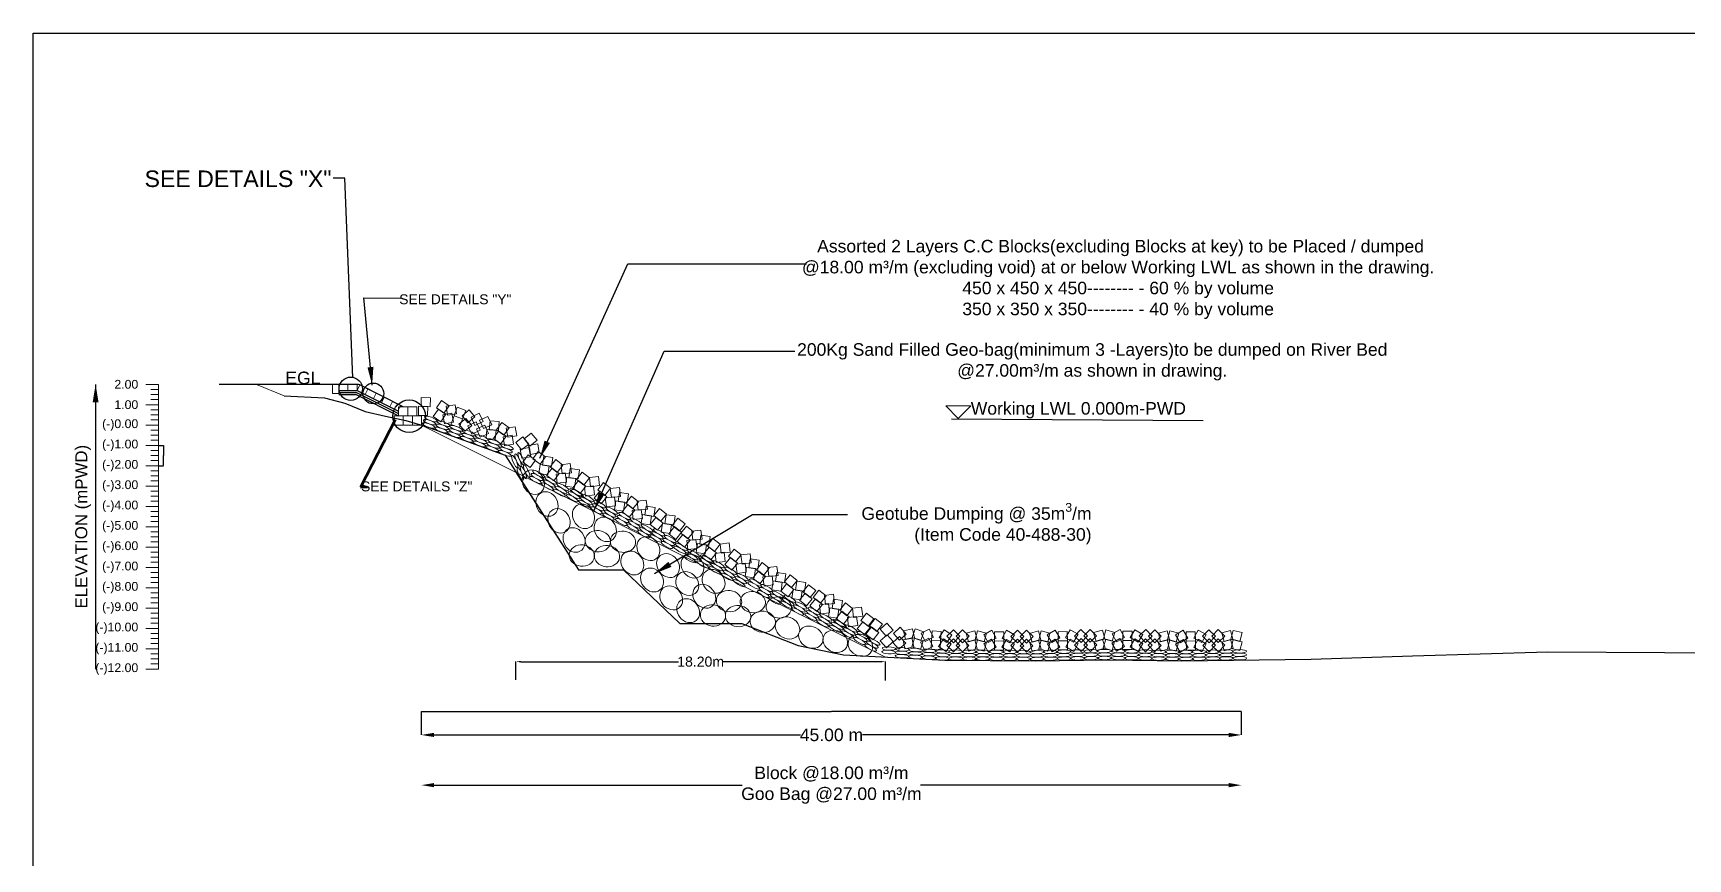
# Model space of a CAD drawing. Header units: inches. Extents: x 89000 to 337533, y -10828 to 0.
# Drawn here: x 193465 to 200061, y -5324 to -2035 of the extents above; entities that cross this region are included whole.
import ezdxf

# ---------------------------------------------------------------- set-up
doc = ezdxf.new("R2010")
doc.units = ezdxf.units.IN
doc.header["$LTSCALE"] = 7
doc.header["$MEASUREMENT"] = 0
for name, color, linetype, lineweight in [('Cross Section Labels', 7, 'Continuous', 9), ('Existing_Bed_Level for Xsection', 7, 'Continuous', 25), ('Long Section Labels', 7, 'Continuous', 9)]:
    doc.layers.add(name, color=color, linetype=linetype, lineweight=lineweight)
doc.styles.get("Standard").update_dxf_attribs({"font": 'arial.ttf'})
doc.dimstyles.new('Appron Lebeling Style', dxfattribs={"dimtxt": 50, "dimasz": 50, "dimexe": 0.18, "dimexo": 0.0625, "dimgap": 0.09, "dimtad": 0, "dimtih": 1, "dimtoh": 1, "dimdec": 4, "dimzin": 0, "dimdsep": 46, "dimtxsty": 'Standard', "dimcen": 0.09, "dimse1": 1, "dimse2": 1, "dimadec": 0, "dimazin": 0, "dimtfac": 1, "dimtdec": 4, "dimtofl": 0, "dimtmove": 0, "dimatfit": 3, "dimfxl": 1, "dimtolj": 1, "dimtzin": 0, "dimarcsym": 0})
doc.dimstyles.get("Standard").update_dxf_attribs({"dimtxt": 0.18, "dimasz": 0.18, "dimexe": 0.18, "dimexo": 0.0625, "dimgap": 0.09, "dimtad": 0, "dimtih": 1, "dimtoh": 1, "dimdec": 4, "dimzin": 0, "dimdsep": 46, "dimtxsty": 'Standard', "dimcen": 0.09, "dimadec": 0, "dimazin": 0, "dimtfac": 1, "dimtdec": 4, "dimtofl": 0, "dimtmove": 0, "dimatfit": 3, "dimfxl": 1, "dimtolj": 1, "dimtzin": 0, "dimarcsym": 0})

# ---------------------------------------------------------------- blocks, each defined once
blk = doc.blocks.new('*D108')
at = {"layer": 'Cross Section Labels', "color": 0, "lineweight": -2, "transparency": 16777216}
for p, q in [((195063.3, -4830.7), (196523.5, -4830.7)), ((198230.9, -4830.7), (196770.7, -4830.7))]:
    blk.add_line(p, q, dxfattribs=at)
at = {"layer": 'Cross Section Labels', "color": 0, "transparency": 16777216}
for points in [[(195063.3, -4822.3), (195063.3, -4839), (195013.3, -4830.7)], [(198230.9, -4822.3), (198230.9, -4839), (198280.9, -4830.7)]]:
    blk.add_solid(points, dxfattribs=at)
at = {"layer": 'Defpoints', "color": 0, "transparency": 16777216}
for p in [(195013.3, -3858.7), (198280.9, -4794.5), (198280.9, -4830.7)]:
    blk.add_point(p, dxfattribs=at)
at = {"layer": 'Cross Section Labels', "color": 0, "transparency": 16777216, "insert": (196647.1, -4830.7), "char_height": 50, "attachment_point": 5}
blk.add_mtext('\\A1;45.00 m', dxfattribs=at)
blk = doc.blocks.new('*D109')
at = {"layer": 'Cross Section Labels', "color": 0, "lineweight": -2, "transparency": 16777216}
for p, q in [((195063.3, -5030.7), (196291.5, -5030.7)), ((198230.9, -5030.7), (197002.7, -5030.7))]:
    blk.add_line(p, q, dxfattribs=at)
at = {"layer": 'Cross Section Labels', "color": 0, "transparency": 16777216}
for points in [[(195063.3, -5022.3), (195063.3, -5039), (195013.3, -5030.7)], [(198230.9, -5022.3), (198230.9, -5039), (198280.9, -5030.7)]]:
    blk.add_solid(points, dxfattribs=at)
at = {"layer": 'Defpoints', "color": 0, "transparency": 16777216}
for p in [(195013.3, -3858.7), (198280.9, -4794.5), (198280.9, -5030.7)]:
    blk.add_point(p, dxfattribs=at)
at = {"layer": 'Cross Section Labels', "color": 0, "transparency": 16777216, "insert": (196647.1, -5030.7), "char_height": 50, "attachment_point": 5}
blk.add_mtext('\\A1;Block @18.00 m³/m ^JGoo Bag @27.00 m³/m ', dxfattribs=at)
blk = doc.blocks.new('*D110')
at = {"layer": 'Cross Section Labels', "color": 0, "lineweight": -2, "transparency": 16777216}
for p, q in [((195389.8, -4610.8), (195389.8, -4538.6)), ((195409.8, -4538.8), (196037.5, -4538.8)), ((196842, -4538.8), (196214.3, -4538.8)), ((196862, -4613.5), (196862, -4538.6))]:
    blk.add_line(p, q, dxfattribs=at)
at = {"layer": 'Cross Section Labels', "color": 0, "transparency": 16777216}
for points in [[(195409.8, -4535.5), (195409.8, -4542.2), (195389.8, -4538.8)], [(196842, -4535.5), (196842, -4542.2), (196862, -4538.8)]]:
    blk.add_solid(points, dxfattribs=at)
at = {"layer": 'Defpoints', "color": 0, "transparency": 16777216}
for p in [(195389.8, -4538.8), (195389.8, -4610.9), (196862, -4613.5)]:
    blk.add_point(p, dxfattribs=at)
at = {"layer": 'Cross Section Labels', "color": 0, "transparency": 16777216, "insert": (196125.9, -4538.8), "char_height": 40, "attachment_point": 5}
blk.add_mtext('\\A1;18.20m', dxfattribs=at)
blk = doc.blocks.new('*D107')
at = {"layer": 'Cross Section Labels', "color": 0, "lineweight": -2, "transparency": 16777216}
for p, q in [((195013.3, -4830.6), (195013.3, -4737.3)), ((195013.5, -4737.5), (196646.4, -4737.5)), ((198280.7, -4737.5), (196647.8, -4737.5)), ((198280.9, -4830.6), (198280.9, -4737.3))]:
    blk.add_line(p, q, dxfattribs=at)
at = {"layer": 'Cross Section Labels', "color": 0, "transparency": 16777216}
for points in [[(195013.5, -4737.5), (195013.5, -4737.6), (195013.3, -4737.5)], [(198280.7, -4737.5), (198280.7, -4737.6), (198280.9, -4737.5)]]:
    blk.add_solid(points, dxfattribs=at)
at = {"layer": 'Defpoints', "color": 0, "transparency": 16777216}
for p in [(198280.9, -4737.5), (195013.3, -4830.7), (198280.9, -4830.7)]:
    blk.add_point(p, dxfattribs=at)
at = {"layer": 'Cross Section Labels', "color": 0, "transparency": 16777216, "insert": (196647.1, -4737.5), "char_height": 0.18, "attachment_point": 5}
blk.add_mtext('\\A1;3267.6156', dxfattribs=at)
blk = doc.blocks.new('*D111')
at = {"layer": 'Cross Section Labels', "color": 0, "lineweight": -2, "transparency": 16777216}
for p, q in [((193964.6, -3677.1), (193985.2, -3677.1)), ((193985, -3677.3), (193985, -3717.4)), ((193964.6, -3758.1), (193985.2, -3758.1)), ((193985, -3757.9), (193985, -3717.8))]:
    blk.add_line(p, q, dxfattribs=at)
at = {"layer": 'Cross Section Labels', "color": 0, "transparency": 16777216}
for points in [[(193985, -3677.3), (193985.1, -3677.3), (193985, -3677.1)], [(193985, -3757.9), (193985.1, -3757.9), (193985, -3758.1)]]:
    blk.add_solid(points, dxfattribs=at)
at = {"layer": 'Defpoints', "color": 0, "transparency": 16777216}
for p in [(193964.5, -3677.1), (193964.5, -3758.1), (193985, -3758.1)]:
    blk.add_point(p, dxfattribs=at)
at = {"layer": 'Cross Section Labels', "color": 0, "transparency": 16777216, "insert": (193985, -3717.6), "char_height": 0.18, "attachment_point": 5}
blk.add_mtext('\\A1;81.0000', dxfattribs=at)

msp = doc.modelspace()

# ---------------------------------------------------------------- linework, layer by layer
msp.add_lwpolyline([(193465.3918, -2034.87133), (203465.3918, -2034.87133), (203465.3918, -9105.87133), (193465.3918, -9105.87133)], close=True)
at = {"color": 0, "linetype": 'Continuous', "lineweight": -3, "ltscale": 0.5}
for centre, radius in [((194731.27256, -3451.71182), 46.58127), ((194821.50963, -3470.36112), 41.34842), ((194964.18191, -3561.11846), 64.90288)]:
    msp.add_circle(centre, radius, dxfattribs=at)
at = {"layer": 'Cross Section Labels'}
for p, q in [((194465.3918, -3480.33233), (194355.33137, -3434.08133)), ((196862.00308, -4520.43825), (195013.28925, -3596.08133)), ((195389.77609, -3784.32475), (195638.63996, -4173.61133)), ((195818.4265, -4173.61133), (196043.10703, -4386.64133)), ((196043.10703, -4386.64133), (196290.38588, -4386.64133)), ((196290.38588, -4386.64133), (196514.78871, -4474.93133)), ((196514.78871, -4474.93133), (196694.56135, -4511.38133)), ((196694.56135, -4511.38133), (196862.00308, -4520.43825))]:
    msp.add_line(p, q, dxfattribs=at)
msp.add_lwpolyline([(197152.4843, -3569.76854), (197202.4843, -3519.76854), (197102.4843, -3519.76854)], close=True, dxfattribs=at)
for centre, major_axis in [((195459.32319, -3823.55289), (23.3014, -44.94369)), ((195513.53534, -3910.68791), (23.3014, -44.94369)), ((195561.50647, -3977.70403), (23.3014, -44.94369)), ((195658.76155, -3959.82377), (23.3014, -44.94369)), ((195745.70491, -4011.50213), (23.3014, -44.94369)), ((195621.65952, -4054.1601), (23.3014, -44.94369)), ((195716.32498, -4058.68989), (50.27199, -5.96805)), ((195816.47173, -4061.07091), (50.27199, -5.96805)), ((195652.23705, -4115.96575), (50.27199, -5.96805)), ((195752.3838, -4118.34678), (50.27199, -5.96805)), ((195917.58298, -4088.28729), (31.35051, -39.74967)), ((195853.49505, -4145.56316), (31.35051, -39.74967)), ((195996.26887, -4156.16504), (31.35051, -39.74967)), ((196093.30286, -4158.35204), (31.35051, -39.74967)), ((195932.18094, -4213.44091), (31.35051, -39.74967)), ((196072.57127, -4227.61576), (31.35051, -39.74967)), ((196177.34549, -4218.88419), (31.35051, -39.74967)), ((196008.48333, -4284.89163), (31.35051, -39.74967)), ((196076.15552, -4335.59329), (31.35051, -39.74967)), ((196140.24345, -4278.31743), (31.35051, -39.74967)), ((196239.0975, -4297.4801), (50.27199, -5.96805)), ((196333.88749, -4301.49451), (50.27199, -5.96805)), ((196437.60828, -4322.53218), (50.27199, -5.96805)), ((196175.00957, -4354.75597), (50.27199, -5.96805)), ((196275.15632, -4357.137), (50.27199, -5.96805)), ((196373.52035, -4379.80804), (50.27199, -5.96805)), ((196471.9172, -4404.3512), (44.58959, -23.97204)), ((196565.37926, -4441.20619), (44.58959, -23.97204)), ((196662.35595, -4457.89012), (44.58959, -23.97204)), ((196762.45825, -4473.54155), (44.58959, -23.97204))]:
    msp.add_ellipse(centre, major_axis=major_axis, ratio=0.8367374961, dxfattribs=at)
at = {"layer": 'Existing_Bed_Level for Xsection'}
for points in [[(194762.18925, -3434.08133), (194206.92181, -3434.08133)], [(194465.3918, -3480.33233), (194627.40357, -3488.43233), (194708.43182, -3509.49233), (194789.41533, -3542.70233), (194870.44359, -3561.33233), (194951.47184, -3577.53233), (195032.45535, -3601.83233), (195346.59041, -3716.77133), (195638.63996, -4173.61133), (195818.4265, -4173.61133), (196043.10703, -4386.64133), (196290.38588, -4386.64133), (196514.78871, -4474.93133), (196694.56135, -4511.38133), (197098.88792, -4533.25133), (197458.52297, -4534.87133), (197750.56168, -4530.82133), (198042.60158, -4534.87133), (198559.13603, -4528.39133), (198963.56099, -4515.43133), (199502.81361, -4499.23133), (200199.13365, -4503.28133), (200603.48349, -4503.28133), (200963.03842, -4491.94133)], [(194940.38925, -3523.18133), (194767.32009, -3436.64675), (194762.18925, -3434.08133), (194756.4528, -3434.08133), (194683.5528, -3434.08133)], [(194683.5528, -3458.38133), (194756.4528, -3458.38133), (194922.16425, -3541.23706)], [(194683.5528, -3466.48133), (194754.54065, -3466.48133), (194922.16425, -3550.29313)], [(194683.5528, -3474.58133), (194752.6285, -3474.58133), (194922.16425, -3559.34921)], [(197125.28925, -3571.08133), (198129.22243, -3577.62119)]]:
    msp.add_lwpolyline(points, dxfattribs=at)
at = {"layer": 'Long Section Labels'}
for points in [[(193964.51768, -3434.08133), (193914.51768, -3434.08133)], [(193964.51768, -3454.33133), (193934.51768, -3454.33133)], [(193964.51768, -3474.58133), (193934.51768, -3474.58133)], [(193964.51768, -3494.83133), (193934.51768, -3494.83133)], [(193964.51768, -4568.08133), (193964.51768, -4487.08133), (193964.51768, -4406.08133), (193964.51768, -4325.08133), (193964.51768, -4244.08133), (193964.51768, -4163.08133), (193964.51768, -4082.08133), (193964.51768, -4001.08133), (193964.51768, -3920.08133), (193964.51768, -3839.08133), (193964.51768, -3758.08133), (193964.51768, -3677.08133), (193964.51768, -3596.08133), (193964.51768, -3515.08133), (193964.51768, -3434.08133)], [(193964.51768, -3515.08133), (193914.51768, -3515.08133)], [(193964.51768, -3535.33133), (193934.51768, -3535.33133)], [(193964.51768, -3555.58133), (193934.51768, -3555.58133)], [(193964.51768, -3596.08133), (193914.51768, -3596.08133)], [(193964.51768, -3575.83133), (193934.51768, -3575.83133)], [(193964.51768, -3616.33133), (193934.51768, -3616.33133)], [(193964.51768, -3677.08133), (193914.51768, -3677.08133)], [(193964.51768, -3636.58133), (193934.51768, -3636.58133)], [(193964.51768, -3656.83133), (193934.51768, -3656.83133)], [(193964.51768, -3758.08133), (193914.51768, -3758.08133)], [(193964.51768, -3697.33133), (193934.51768, -3697.33133)], [(193964.51768, -3717.58133), (193934.51768, -3717.58133)], [(193964.51768, -3737.83133), (193934.51768, -3737.83133)], [(193964.51768, -3778.33133), (193934.51768, -3778.33133)], [(193964.51768, -3798.58133), (193934.51768, -3798.58133)], [(193964.51768, -3818.83133), (193934.51768, -3818.83133)], [(193964.51768, -3839.08133), (193914.51768, -3839.08133)], [(193964.51768, -3859.33133), (193934.51768, -3859.33133)], [(193964.51768, -3879.58133), (193934.51768, -3879.58133)], [(193964.51768, -3920.08133), (193914.51768, -3920.08133)], [(193964.51768, -3899.83133), (193934.51768, -3899.83133)], [(193964.51768, -3940.33133), (193934.51768, -3940.33133)], [(193964.51768, -4001.08133), (193914.51768, -4001.08133)], [(193964.51768, -3960.58133), (193934.51768, -3960.58133)], [(193964.51768, -3980.83133), (193934.51768, -3980.83133)], [(193964.51768, -4021.33133), (193934.51768, -4021.33133)], [(193964.51768, -4082.08133), (193914.51768, -4082.08133)], [(193964.51768, -4041.58133), (193934.51768, -4041.58133)], [(193964.51768, -4061.83133), (193934.51768, -4061.83133)], [(193964.51768, -4102.33133), (193934.51768, -4102.33133)], [(193964.51768, -4122.58133), (193934.51768, -4122.58133)], [(193964.51768, -4142.83133), (193934.51768, -4142.83133)], [(193964.51768, -4163.08133), (193914.51768, -4163.08133)], [(193964.51768, -4183.33133), (193934.51768, -4183.33133)], [(193964.51768, -4203.58133), (193934.51768, -4203.58133)], [(193964.51768, -4244.08133), (193914.51768, -4244.08133)], [(193964.51768, -4223.83133), (193934.51768, -4223.83133)], [(193964.51768, -4264.33133), (193934.51768, -4264.33133)], [(193964.51768, -4284.58133), (193934.51768, -4284.58133)], [(193964.51768, -4325.08133), (193914.51768, -4325.08133)], [(193964.51768, -4304.83133), (193934.51768, -4304.83133)], [(193964.51768, -4345.33133), (193934.51768, -4345.33133)], [(193964.51768, -4406.08133), (193914.51768, -4406.08133)], [(193964.51768, -4365.58133), (193934.51768, -4365.58133)], [(193964.51768, -4385.83133), (193934.51768, -4385.83133)], [(193964.51768, -4426.33133), (193934.51768, -4426.33133)], [(193964.51768, -4446.58133), (193934.51768, -4446.58133)], [(193964.51768, -4466.83133), (193934.51768, -4466.83133)], [(193964.51768, -4487.08133), (193914.51768, -4487.08133)], [(193964.51768, -4507.33133), (193934.51768, -4507.33133)], [(193964.51768, -4527.58133), (193934.51768, -4527.58133)], [(193964.51768, -4547.83133), (193934.51768, -4547.83133)], [(193964.51768, -4568.08133), (193914.51768, -4568.08133)]]:
    msp.add_lwpolyline(points, dxfattribs=at)
for points in [[(194683.5528, -3434.08133), (194659.2528, -3434.08133), (194659.2528, -3470.53133), (194683.5528, -3470.53133)], [(194720.0028, -3434.08133), (194683.5528, -3434.08133), (194683.5528, -3458.38133), (194720.0028, -3458.38133)], [(194756.4528, -3434.08133), (194720.0028, -3434.08133), (194720.0028, -3458.38133), (194756.4528, -3458.38133)], [(194799.92196, -3452.94769), (194767.32009, -3436.64675), (194756.4528, -3458.38133), (194789.05467, -3474.68227)], [(194832.52383, -3469.24862), (194799.92196, -3452.94769), (194789.05467, -3474.68227), (194821.65654, -3490.9832)], [(194865.1257, -3485.54956), (194832.52383, -3469.24862), (194821.65654, -3490.9832), (194854.25841, -3507.28414)], [(194897.72757, -3501.85049), (194865.1257, -3485.54956), (194854.25841, -3507.28414), (194886.86028, -3523.58507)], [(195048.96975, -3487.24204), (195012.53563, -3486.16645), (195011.46004, -3522.60058), (195047.89417, -3523.67617)], [(194930.32944, -3518.15143), (194897.72757, -3501.85049), (194886.86028, -3523.58507), (194919.46215, -3539.88601)], [(194940.38925, -3559.63133), (194903.93925, -3559.63133), (194903.93925, -3596.08133), (194940.38925, -3596.08133)], [(194958.61425, -3523.18133), (194922.16425, -3523.18133), (194922.16425, -3559.63133), (194958.61425, -3559.63133)], [(194976.83925, -3559.63133), (194940.38925, -3559.63133), (194940.38925, -3596.08133), (194976.83925, -3596.08133)], [(194995.06425, -3523.18133), (194958.61425, -3523.18133), (194958.61425, -3559.63133), (194995.06425, -3559.63133)], [(195013.28925, -3559.63133), (194976.83925, -3559.63133), (194976.83925, -3596.08133), (195013.28925, -3596.08133)], [(195038.49397, -3522.15422), (195002.05984, -3521.07863), (195000.98425, -3557.51276), (195037.41838, -3558.58835)], [(195110.8572, -3553.40601), (195081.03878, -3532.4426), (195060.07537, -3562.26102), (195089.89379, -3583.22442)], [(195123.38185, -3519.17538), (195093.56343, -3498.21198), (195072.60003, -3528.03039), (195102.41844, -3548.9938)], [(195134.52867, -3549.27927), (195098.618, -3555.52641), (195104.86514, -3591.43707), (195140.77581, -3585.18993)], [(195147.05332, -3515.04864), (195111.14266, -3521.29578), (195117.3898, -3557.20645), (195153.30046, -3550.95931)], [(195177.30517, -3572.02984), (195143.07455, -3559.50518), (195130.54989, -3593.73581), (195164.78051, -3606.26046)], [(195189.82982, -3537.79922), (195155.5992, -3525.27456), (195143.07455, -3559.50518), (195177.30517, -3572.02984)], [(195226.35629, -3563.45134), (195202.95729, -3535.50337), (195175.00932, -3558.90237), (195198.40832, -3586.85034)], [(195243.77933, -3549.50034), (195210.71225, -3564.83561), (195226.04752, -3597.90269), (195259.11461, -3582.56742)], [(195213.83164, -3597.68197), (195190.43264, -3569.73399), (195162.48466, -3593.13299), (195185.88366, -3621.08097)], [(195231.25468, -3583.73096), (195198.1876, -3599.06623), (195213.52287, -3632.13331), (195246.58995, -3616.79804)], [(195280.82762, -3629.30342), (195265.46603, -3596.24856), (195232.41117, -3611.61016), (195247.77276, -3644.66502)], [(195293.35228, -3595.0728), (195277.99068, -3562.01794), (195244.93582, -3577.37954), (195260.29742, -3610.4344)], [(195310.61881, -3616.44372), (195274.3123, -3613.21266), (195271.08123, -3649.51917), (195307.38774, -3652.75024)], [(195323.14346, -3582.2131), (195286.83695, -3578.98203), (195283.60588, -3615.28854), (195319.91239, -3618.51961)], [(195350.47155, -3641.0786), (195320.65313, -3620.11519), (195299.68973, -3649.93361), (195329.50814, -3670.89701)], [(195362.99621, -3606.84797), (195333.17779, -3585.88457), (195312.21438, -3615.70298), (195342.0328, -3636.66639)], [(195386.66768, -3602.72123), (195350.75702, -3608.96837), (195357.00416, -3644.87904), (195392.91482, -3638.6319)], [(195374.14302, -3636.95186), (195338.23236, -3643.199), (195344.4795, -3679.10966), (195380.39016, -3672.86252)], [(195440.72406, -3671.70158), (195417.75315, -3643.40071), (195389.45227, -3666.37163), (195412.42319, -3694.6725)], [(195448.85034, -3722.1526), (195443.12183, -3686.15556), (195407.12479, -3691.88408), (195412.85331, -3727.88112)], [(195474.0089, -3656.84486), (195451.03798, -3628.54399), (195422.73711, -3651.51491), (195445.70803, -3679.81578)], [(195482.13518, -3707.29588), (195476.40666, -3671.29884), (195440.40963, -3677.02736), (195446.13815, -3713.0244)], [(195468.29965, -3736.26264), (195438.80375, -3714.84782), (195417.38893, -3744.34372), (195446.88483, -3765.75853)], [(195508.17677, -3722.3281), (195478.68088, -3700.91328), (195457.26606, -3730.40918), (195486.76196, -3751.82399)], [(195522.4669, -3758.29905), (195486.39153, -3753.0866), (195481.17908, -3789.16198), (195517.25446, -3794.37443)], [(195536.84546, -3724.80488), (195500.77008, -3719.59243), (195495.55763, -3755.66781), (195531.63301, -3760.88025)], [(195577.03871, -3756.36187), (195548.41179, -3733.79858), (195525.8485, -3762.4255), (195554.47542, -3784.98879)], [(195606.36977, -3749.74213), (195570.17112, -3754.01536), (195574.44435, -3790.214), (195610.64299, -3785.94078)], [(195562.66016, -3789.85604), (195534.03324, -3767.29275), (195511.46995, -3795.91967), (195540.09687, -3818.48296)], [(195586.52194, -3787.03047), (195550.32329, -3791.3037), (195554.59651, -3827.50234), (195590.79516, -3823.22912)], [(195628.0651, -3808.52672), (195591.98972, -3803.31428), (195586.77728, -3839.38966), (195622.85265, -3844.6021)], [(195642.44365, -3775.03255), (195606.36827, -3769.8201), (195601.15583, -3805.89548), (195637.23121, -3811.10793)], [(195668.25835, -3840.08372), (195639.63143, -3817.52043), (195617.06814, -3846.14735), (195645.69506, -3868.71064)], [(195682.6369, -3806.58954), (195654.00998, -3784.02625), (195631.4467, -3812.65317), (195660.07362, -3835.21646)], [(195718.48974, -3801.27199), (195682.2911, -3805.54521), (195686.56432, -3841.74386), (195722.76297, -3837.47064)], [(195698.64191, -3838.56033), (195662.44326, -3842.83355), (195666.71649, -3879.0322), (195702.91513, -3874.75898)], [(195752.41478, -3881.69431), (195723.78786, -3859.13102), (195701.22457, -3887.75794), (195729.85149, -3910.32123)], [(195766.79333, -3848.20013), (195738.16641, -3825.63684), (195715.60313, -3854.26376), (195744.23005, -3876.82705)], [(195782.14528, -3882.1249), (195745.94664, -3886.39812), (195750.21986, -3922.59677), (195786.41851, -3918.32354)], [(195801.99312, -3844.83656), (195765.79447, -3849.10978), (195770.06769, -3885.30843), (195806.26634, -3881.0352)], [(195838.067, -3870.12697), (195801.99162, -3864.91452), (195796.77917, -3900.9899), (195832.85455, -3906.20235)], [(195878.26025, -3901.68396), (195849.63333, -3879.12067), (195827.07004, -3907.74759), (195855.69696, -3930.31088)], [(195823.68844, -3903.62115), (195787.61307, -3898.4087), (195782.40062, -3934.48408), (195818.476, -3939.69652)], [(195863.8817, -3935.17814), (195835.25478, -3912.61485), (195812.69149, -3941.24177), (195841.31841, -3963.80506)], [(195889.47734, -3932.35257), (195853.27869, -3936.62579), (195857.55191, -3972.82444), (195893.75056, -3968.55122)], [(195909.32517, -3895.06423), (195873.12652, -3899.33745), (195877.39975, -3935.5361), (195913.59839, -3931.26288)], [(195930.55051, -3957.63487), (195894.47513, -3952.42242), (195889.26269, -3988.4978), (195925.33806, -3993.71025)], [(195944.92906, -3924.14069), (195908.85368, -3918.92825), (195903.64124, -3955.00362), (195939.71662, -3960.21607)], [(195990.16371, -3950.66301), (195961.53679, -3928.09972), (195938.9735, -3956.72664), (195967.60042, -3979.28993)], [(196023.94552, -3958.48148), (195987.87014, -3953.26903), (195982.6577, -3989.34441), (196018.73308, -3994.55686)], [(195976.28859, -3986.67417), (195947.66167, -3964.11088), (195925.09838, -3992.7378), (195953.7253, -4015.30109)], [(196009.56697, -3991.97566), (195973.49159, -3986.76321), (195968.27915, -4022.83859), (196004.35452, -4028.05103)], [(196049.76022, -4023.53265), (196021.1333, -4000.96936), (195998.57001, -4029.59628), (196027.19693, -4052.15957)], [(196064.13877, -3990.03847), (196035.51185, -3967.47518), (196012.94857, -3996.1021), (196041.57549, -4018.66539)], [(196097.85662, -4020.94201), (196069.2297, -3998.37872), (196046.66641, -4027.00564), (196075.29333, -4049.56893)], [(196127.18768, -4014.32228), (196090.98903, -4018.5955), (196095.26226, -4054.79415), (196131.4609, -4050.52092)], [(196083.47807, -4054.43618), (196054.85115, -4031.8729), (196032.28786, -4060.49982), (196060.91478, -4083.0631)], [(196107.33985, -4051.61062), (196071.1412, -4055.88384), (196075.41443, -4092.08249), (196111.61307, -4087.80926)], [(196148.88301, -4073.10687), (196112.80763, -4067.89442), (196107.59519, -4103.9698), (196143.67057, -4109.18224)], [(196163.26156, -4039.61269), (196127.18618, -4034.40025), (196121.97374, -4070.47562), (196158.04912, -4075.68807)], [(196189.07626, -4104.66386), (196160.44934, -4082.10057), (196137.88606, -4110.72749), (196166.51298, -4133.29078)], [(196203.45481, -4071.16968), (196174.82789, -4048.6064), (196152.26461, -4077.23332), (196180.89153, -4099.7966)], [(196239.30765, -4065.85213), (196203.10901, -4070.12535), (196207.38223, -4106.324), (196243.58088, -4102.05078)], [(196219.45982, -4103.14047), (196183.26117, -4107.41369), (196187.5344, -4143.61234), (196223.73304, -4139.33912)], [(196273.23269, -4146.27445), (196244.60577, -4123.71116), (196222.04248, -4152.33808), (196250.6694, -4174.90137)], [(196287.61124, -4112.78027), (196258.98432, -4090.21699), (196236.42104, -4118.84391), (196265.04796, -4141.40719)], [(196302.96319, -4146.70504), (196266.76455, -4150.97826), (196271.03777, -4187.17691), (196307.23642, -4182.90369)], [(196322.81103, -4109.4167), (196286.61238, -4113.68992), (196290.8856, -4149.88857), (196327.08425, -4145.61535)], [(196358.88491, -4134.70711), (196322.80953, -4129.49467), (196317.59708, -4165.57004), (196353.67246, -4170.78249)], [(196399.07816, -4166.2641), (196370.45124, -4143.70082), (196347.88795, -4172.32774), (196376.51487, -4194.89102)], [(196344.50636, -4168.20129), (196308.43098, -4162.98884), (196303.21853, -4199.06422), (196339.29391, -4204.27667)], [(196384.69961, -4199.75828), (196356.07269, -4177.19499), (196333.5094, -4205.82191), (196362.13632, -4228.3852)], [(196410.29525, -4196.93271), (196374.0966, -4201.20593), (196378.36983, -4237.40458), (196414.56847, -4233.13136)], [(196430.14308, -4159.64437), (196393.94443, -4163.91759), (196398.21766, -4200.11624), (196434.4163, -4195.84302)], [(196451.36842, -4222.21501), (196415.29304, -4217.00256), (196410.0806, -4253.07794), (196446.15597, -4258.29039)], [(196465.74697, -4188.72084), (196429.67159, -4183.50839), (196424.45915, -4219.58377), (196460.53453, -4224.79621)], [(196510.98162, -4215.24315), (196482.3547, -4192.67986), (196459.79141, -4221.30678), (196488.41833, -4243.87007)], [(196544.76343, -4223.06162), (196508.68805, -4217.84918), (196503.47561, -4253.92455), (196539.55099, -4259.137)], [(196497.1065, -4251.25431), (196468.47958, -4228.69102), (196445.91629, -4257.31794), (196474.54321, -4279.88123)], [(196530.38488, -4256.5558), (196494.3095, -4251.34335), (196489.09706, -4287.41873), (196525.17243, -4292.63118)], [(196570.57813, -4288.11279), (196541.95121, -4265.5495), (196519.38793, -4294.17642), (196548.01485, -4316.73971)], [(196584.95668, -4254.61861), (196556.32976, -4232.05533), (196533.76648, -4260.68225), (196562.3934, -4283.24553)], [(196625.99018, -4276.91282), (196597.36326, -4254.34953), (196574.79997, -4282.97645), (196603.42689, -4305.53974)], [(196655.32125, -4270.29309), (196619.1226, -4274.56631), (196623.39582, -4310.76496), (196659.59447, -4306.49174)], [(196611.61163, -4310.407), (196582.98471, -4287.84371), (196560.42142, -4316.47063), (196589.04834, -4339.03392)], [(196635.47341, -4307.58143), (196599.27477, -4311.85465), (196603.54799, -4348.0533), (196639.74664, -4343.78008)], [(196677.01658, -4329.07768), (196640.9412, -4323.86523), (196635.72875, -4359.94061), (196671.80413, -4365.15306)], [(196691.39513, -4295.5835), (196655.31975, -4290.37106), (196650.1073, -4326.44643), (196686.18268, -4331.65888)], [(196717.20983, -4360.63467), (196688.58291, -4338.07138), (196666.01962, -4366.6983), (196694.64654, -4389.26159)], [(196731.58838, -4327.14049), (196702.96146, -4304.57721), (196680.39817, -4333.20413), (196709.02509, -4355.76741)], [(196767.44122, -4321.82294), (196731.24257, -4326.09617), (196735.51579, -4362.29481), (196771.71444, -4358.02159)], [(196815.74481, -4368.75109), (196787.11789, -4346.1878), (196764.5546, -4374.81472), (196793.18152, -4397.37801)], [(196747.59339, -4359.11128), (196711.39474, -4363.38451), (196715.66796, -4399.58315), (196751.86661, -4395.30993)], [(196801.36626, -4402.24526), (196772.73934, -4379.68197), (196750.17605, -4408.30889), (196778.80297, -4430.87218)], [(196835.67203, -4423.23376), (196807.04511, -4400.67048), (196784.48182, -4429.2974), (196813.10874, -4451.86068)], [(196850.05058, -4389.73959), (196821.42366, -4367.1763), (196798.86037, -4395.80322), (196827.48729, -4418.36651)], [(196868.27316, -4385.58661), (196841.13497, -4409.92014), (196865.46851, -4437.05834), (196892.6067, -4412.7248)], [(196945.29936, -4428.80815), (196920.94422, -4401.68934), (196893.82541, -4426.04448), (196918.18055, -4453.16329)], [(196970.02864, -4407.79984), (196934.36401, -4415.32556), (196941.88973, -4450.99019), (196977.55436, -4443.46447)], [(197015.34275, -4419.70569), (196980.69796, -4408.37694), (196969.3692, -4443.02174), (197004.014, -4454.35049)], [(197036.77316, -4408.83804), (197004.25839, -4425.31202), (197020.73238, -4457.82679), (197053.24715, -4441.35281)], [(197084.33232, -4418.08707), (197047.93552, -4416.11837), (197045.96682, -4452.51516), (197082.36362, -4454.48386)], [(197126.76295, -4431.93829), (197096.21484, -4412.05323), (197076.32978, -4442.60135), (197106.87789, -4462.4864)], [(197133.36681, -4411.64637), (197107.46672, -4437.29374), (197133.11409, -4463.19383), (197159.01418, -4437.54646)], [(197195.4639, -4437.69013), (197169.79592, -4411.81047), (197143.91625, -4437.47845), (197169.58424, -4463.35812)], [(197219.12268, -4415.48318), (197183.87441, -4424.76551), (197193.15674, -4460.01379), (197228.40501, -4450.73145)], [(197264.9707, -4425.13082), (197229.80748, -4415.53131), (197220.20798, -4450.69453), (197255.3712, -4460.29403)], [(197285.83675, -4413.21542), (197254.17752, -4431.27908), (197272.24119, -4462.93831), (197303.90042, -4444.87464)], [(197376.85991, -4431.83172), (197345.36471, -4413.48356), (197327.01655, -4444.97877), (197358.51176, -4463.32692)], [(197388.51422, -4412.7957), (197362.61413, -4438.44307), (197388.2615, -4464.34316), (197414.16159, -4438.69579)], [(197450.61132, -4438.83946), (197424.94333, -4412.95979), (197399.06367, -4438.62778), (197424.73165, -4464.50744)], [(197472.09531, -4416.36317), (197437.02351, -4426.29148), (197446.95181, -4461.36328), (197482.02361, -4451.43498)], [(197518.11283, -4425.16693), (197482.7792, -4416.21501), (197473.82728, -4451.54864), (197509.16091, -4460.50056)], [(197538.75646, -4412.87021), (197507.43442, -4431.51244), (197526.07664, -4462.83447), (197557.39868, -4444.19225)], [(197630.10625, -4429.81122), (197598.2793, -4412.04475), (197580.51283, -4443.87171), (197612.33978, -4461.63817)], [(197641.4089, -4410.56432), (197615.98433, -4436.68316), (197642.10318, -4462.10773), (197667.52774, -4435.98888)], [(197703.97395, -4435.46292), (197677.83487, -4410.05916), (197652.43111, -4436.19824), (197678.57019, -4461.602)], [(197727.22078, -4412.82509), (197692.14898, -4422.75339), (197702.07728, -4457.82519), (197737.14908, -4447.89689)], [(197776.25756, -4422.29967), (197741.18576, -4412.37137), (197731.25746, -4447.44317), (197766.32926, -4457.37147)], [(197797.23424, -4410.58015), (197765.40729, -4428.34662), (197783.17376, -4460.17357), (197815.00071, -4442.4071)], [(197845.12646, -4417.91177), (197808.67997, -4417.40633), (197808.17453, -4453.85283), (197844.62103, -4454.35827)], [(197888.07912, -4430.04783), (197856.75708, -4411.40561), (197838.11486, -4442.72765), (197869.4369, -4461.36987)], [(197899.91115, -4411.12176), (197873.77207, -4436.52552), (197899.17583, -4462.6646), (197925.31491, -4437.26084)], [(197961.76169, -4437.74575), (197936.33712, -4411.62691), (197910.21828, -4437.05148), (197935.64285, -4463.17032)], [(197985.62734, -4415.76128), (197950.2937, -4424.7132), (197959.24562, -4460.04683), (197994.57926, -4451.09491)], [(198031.38303, -4425.83774), (197996.31122, -4415.90944), (197986.38292, -4450.98125), (198021.45473, -4460.90955)], [(198049.1674, -4413.90264), (198017.82073, -4432.50341), (198036.42151, -4463.85008), (198067.76818, -4445.24931)], [(198140.49471, -4430.96445), (198108.69128, -4413.1559), (198090.88273, -4444.95933), (198122.68616, -4462.76788)], [(198151.8228, -4411.73252), (198126.36371, -4437.81771), (198152.4489, -4463.2768), (198177.90799, -4437.1916)], [(198214.35487, -4436.71385), (198188.24941, -4411.27554), (198162.8111, -4437.381), (198188.91656, -4462.8193)], [(198237.63161, -4414.10678), (198202.54671, -4423.98869), (198212.42862, -4459.07359), (198247.51352, -4449.19169)], [(198283.63745, -4422.97139), (198248.31569, -4413.97275), (198239.31704, -4449.29451), (198274.63881, -4458.29316)], [(196868.87621, -4431.83502), (196841.73801, -4456.16855), (196866.07155, -4483.30675), (196893.20974, -4458.97321)], [(196943.33066, -4465.20494), (196918.97552, -4438.08614), (196891.85671, -4462.44128), (196916.21185, -4489.56008)], [(196968.05994, -4444.19663), (196932.39531, -4451.72235), (196939.92103, -4487.38699), (196975.58566, -4479.86127)], [(197013.37405, -4456.10249), (196978.72926, -4444.77374), (196967.4005, -4479.41853), (197002.0453, -4490.74729)], [(197034.80446, -4445.23483), (197002.28969, -4461.70882), (197018.76368, -4494.22359), (197051.27845, -4477.7496)], [(197082.36362, -4454.48386), (197045.96682, -4452.51516), (197043.99812, -4488.91196), (197080.39492, -4490.88066)], [(197124.79425, -4468.33508), (197094.24614, -4448.45003), (197074.36108, -4478.99814), (197104.90919, -4498.8832)], [(197133.20262, -4448.096), (197107.30253, -4473.74337), (197132.9499, -4499.64346), (197158.84999, -4473.99609)], [(197195.29971, -4474.13976), (197169.63173, -4448.2601), (197143.75207, -4473.92808), (197169.42005, -4499.80775)], [(197218.95849, -4451.93281), (197183.71022, -4461.21514), (197192.99255, -4496.46342), (197228.24082, -4487.18108)], [(197264.80651, -4461.58045), (197229.6433, -4451.98094), (197220.04379, -4487.14416), (197255.20701, -4496.74366)], [(197285.67256, -4449.66505), (197254.01333, -4467.72871), (197272.077, -4499.38794), (197303.73623, -4481.32427)], [(197333.63132, -4456.54796), (197297.18169, -4456.38377), (197297.0175, -4492.8334), (197333.46713, -4492.99759)], [(197333.79551, -4420.09833), (197297.34588, -4419.93414), (197297.18169, -4456.38377), (197333.63132, -4456.54796)], [(197376.69572, -4468.28135), (197345.20052, -4449.93319), (197326.85236, -4481.4284), (197358.34757, -4499.77655)], [(197388.35003, -4449.24533), (197362.44994, -4474.8927), (197388.09731, -4500.79279), (197413.9974, -4475.14542)], [(197450.44713, -4475.28909), (197424.77914, -4449.40943), (197398.89948, -4475.07741), (197424.56746, -4500.95707)], [(197472.60075, -4452.80967), (197437.52895, -4462.73797), (197447.45725, -4497.80977), (197482.52905, -4487.88147)], [(197518.61827, -4461.61342), (197483.28464, -4452.66151), (197474.33272, -4487.99514), (197509.66635, -4496.94706)], [(197539.2619, -4449.31671), (197507.93986, -4467.95893), (197526.58208, -4499.28097), (197557.90412, -4480.63875)], [(197586.83357, -4418.87094), (197550.38708, -4419.37638), (197550.89252, -4455.82287), (197587.33901, -4455.31743)], [(197587.33901, -4455.31743), (197550.89252, -4455.82287), (197551.39796, -4492.26937), (197587.84446, -4491.76393)], [(197630.61169, -4466.25772), (197598.78474, -4448.49125), (197581.01827, -4480.3182), (197612.84523, -4498.08467)], [(197641.91434, -4447.01081), (197616.48977, -4473.12966), (197642.60862, -4498.55422), (197668.03318, -4472.43538)], [(197704.47939, -4471.90941), (197678.34031, -4446.50566), (197652.93655, -4472.64474), (197679.07564, -4498.0485)], [(197727.72622, -4449.27158), (197692.65442, -4459.19989), (197702.58272, -4494.27169), (197737.65452, -4484.34339)], [(197775.75212, -4458.74617), (197740.68032, -4448.81787), (197730.75202, -4483.88967), (197765.82382, -4493.81797)], [(197796.72881, -4447.02664), (197764.90185, -4464.79311), (197782.66832, -4496.62007), (197814.49528, -4478.8536)], [(197844.62103, -4454.35827), (197808.17453, -4453.85283), (197807.66909, -4490.29932), (197844.11559, -4490.80476)], [(197887.57368, -4466.49432), (197856.25164, -4447.8521), (197837.60943, -4479.17414), (197868.93146, -4497.81636)], [(197899.40571, -4447.56825), (197873.26663, -4472.97201), (197898.67039, -4499.11109), (197924.80947, -4473.70733)], [(197961.25625, -4474.19225), (197935.83168, -4448.07341), (197909.71284, -4473.49797), (197935.13741, -4499.61682)], [(197985.1219, -4452.20777), (197949.78826, -4461.15969), (197958.74018, -4496.49333), (197994.07382, -4487.54141)], [(198030.87759, -4462.28424), (197995.80578, -4452.35594), (197985.87748, -4487.42774), (198020.94929, -4497.35604)], [(198049.62464, -4450.34977), (198018.27797, -4468.95055), (198036.87874, -4500.29721), (198068.22541, -4481.69644)], [(198097.23654, -4419.96694), (198060.7894, -4420.42418), (198061.24664, -4456.87131), (198097.69377, -4456.41407)], [(198097.69377, -4456.41407), (198061.24664, -4456.87131), (198061.70387, -4493.31844), (198098.151, -4492.86121)], [(198140.95194, -4467.41158), (198109.14851, -4449.60303), (198091.33996, -4481.40646), (198123.14339, -4499.21501)], [(198152.28003, -4448.17965), (198126.82094, -4474.26484), (198152.90614, -4499.72393), (198178.36523, -4473.63874)], [(198214.8121, -4473.16098), (198188.70664, -4447.72267), (198163.26833, -4473.82813), (198189.37379, -4499.26644)], [(198238.08885, -4450.55391), (198203.00395, -4460.43582), (198212.88585, -4495.52072), (198247.97075, -4485.63882)], [(198284.09468, -4459.41852), (198248.77292, -4450.41988), (198239.77428, -4485.74164), (198275.09604, -4494.74029)]]:
    msp.add_lwpolyline(points, close=True, dxfattribs=at)
for centre, major_axis in [((195050.8077, -3571.8903), (25.31545, -9.26268)), ((195041.34463, -3597.75344), (25.31545, -9.26268)), ((195046.07616, -3584.82187), (25.31545, -9.26268)), ((195091.97552, -3616.2788), (25.31545, -9.26268)), ((195096.70706, -3603.34723), (25.31545, -9.26268)), ((195101.43859, -3590.41566), (25.31545, -9.26268)), ((195142.60642, -3634.80415), (25.31545, -9.26268)), ((195147.33795, -3621.87259), (25.31545, -9.26268)), ((195152.06949, -3608.94102), (25.31545, -9.26268)), ((195202.70038, -3627.46637), (25.31545, -9.26268)), ((195193.23731, -3653.32951), (25.31545, -9.26268)), ((195197.96885, -3640.39794), (25.31545, -9.26268)), ((195243.8682, -3671.85487), (25.31545, -9.26268)), ((195248.59974, -3658.9233), (25.31545, -9.26268)), ((195253.33128, -3645.99173), (25.31545, -9.26268)), ((195294.4991, -3690.38023), (25.31545, -9.26268)), ((195299.23063, -3677.44866), (25.31545, -9.26268)), ((195303.96217, -3664.51709), (25.31545, -9.26268)), ((195349.86153, -3695.97402), (25.31545, -9.26268)), ((195354.59306, -3683.04245), (25.31545, -9.26268)), ((195345.12999, -3708.90558), (25.31545, -9.26268)), ((195385.1873, -3741.71755), (10.98737, -24.61599)), ((195397.76157, -3736.10501), (10.98737, -24.61599)), ((195410.33584, -3730.49247), (10.98737, -24.61599)), ((195419.73631, -3785.33698), (10.98737, -24.61599)), ((195432.31058, -3779.72445), (10.98737, -24.61599)), ((195407.16204, -3790.94952), (10.98737, -24.61599)), ((195467.16609, -3815.04033), (23.52006, -13.17101)), ((195473.89408, -3803.02588), (23.52006, -13.17101)), ((195480.62206, -3791.01142), (23.52006, -13.17101)), ((195515.01357, -3840.80702), (23.52006, -13.17101)), ((195521.74155, -3828.79256), (23.52006, -13.17101)), ((195528.46954, -3816.77811), (23.52006, -13.17101)), ((195562.86281, -3866.15867), (23.52006, -13.17101)), ((195569.59079, -3854.14422), (23.52006, -13.17101)), ((195576.31877, -3842.12976), (23.52006, -13.17101)), ((195614.01958, -3887.30361), (23.52006, -13.17101)), ((195620.74756, -3875.28915), (23.52006, -13.17101)), ((195627.47555, -3863.2747), (23.52006, -13.17101)), ((195634.06773, -3867.00578), (23.52006, -13.17101)), ((195669.51742, -3898.1203), (23.52006, -13.17101)), ((195676.2454, -3886.10584), (23.52006, -13.17101)), ((195662.78944, -3910.13475), (23.52006, -13.17101)), ((195710.63692, -3935.90144), (23.52006, -13.17101)), ((195717.3649, -3923.88699), (23.52006, -13.17101)), ((195724.09288, -3911.87253), (23.52006, -13.17101)), ((195758.48615, -3961.2531), (23.52006, -13.17101)), ((195765.21414, -3949.23864), (23.52006, -13.17101)), ((195771.94212, -3937.22418), (23.52006, -13.17101)), ((195816.37091, -3970.38357), (23.52006, -13.17101)), ((195823.09889, -3958.36912), (23.52006, -13.17101)), ((195809.64293, -3982.39803), (23.52006, -13.17101)), ((195854.55428, -4004.7324), (23.52006, -13.17101)), ((195861.28227, -3992.71795), (23.52006, -13.17101)), ((195868.01025, -3980.70349), (23.52006, -13.17101)), ((195899.1752, -4031.21924), (23.52006, -13.17101)), ((195905.90318, -4019.20478), (23.52006, -13.17101)), ((195912.63116, -4007.19032), (23.52006, -13.17101)), ((195953.90732, -4035.61733), (23.52006, -13.17101)), ((195960.63531, -4023.60287), (23.52006, -13.17101)), ((195947.17934, -4047.63179), (23.52006, -13.17101)), ((195991.80026, -4074.11862), (23.52006, -13.17101)), ((195998.52824, -4062.10416), (23.52006, -13.17101)), ((196005.25622, -4050.08971), (23.52006, -13.17101)), ((196042.55947, -4093.37271), (23.52006, -13.17101)), ((196049.28745, -4081.35825), (23.52006, -13.17101)), ((196083.68072, -4130.73882), (23.52006, -13.17101)), ((196090.4087, -4118.72436), (23.52006, -13.17101)), ((196097.13669, -4106.70991), (23.52006, -13.17101)), ((196134.83749, -4151.88375), (23.52006, -13.17101)), ((196141.56548, -4139.8693), (23.52006, -13.17101)), ((196148.29346, -4127.85484), (23.52006, -13.17101)), ((196154.88564, -4131.58593), (23.52006, -13.17101)), ((196190.33533, -4162.70044), (23.52006, -13.17101)), ((196197.06331, -4150.68598), (23.52006, -13.17101)), ((196183.60735, -4174.7149), (23.52006, -13.17101)), ((196231.45483, -4200.48159), (23.52006, -13.17101)), ((196238.18281, -4188.46713), (23.52006, -13.17101)), ((196244.91079, -4176.45267), (23.52006, -13.17101)), ((196279.30406, -4225.83324), (23.52006, -13.17101)), ((196286.03205, -4213.81878), (23.52006, -13.17101)), ((196292.76003, -4201.80433), (23.52006, -13.17101)), ((196337.18882, -4234.96372), (23.52006, -13.17101)), ((196343.9168, -4222.94926), (23.52006, -13.17101)), ((196375.3722, -4269.31254), (23.52006, -13.17101)), ((196382.10018, -4257.29809), (23.52006, -13.17101)), ((196388.82816, -4245.28363), (23.52006, -13.17101)), ((196419.99311, -4295.79938), (23.52006, -13.17101)), ((196426.72109, -4283.78492), (23.52006, -13.17101)), ((196433.44908, -4271.77047), (23.52006, -13.17101)), ((196474.72523, -4300.19747), (23.52006, -13.17101)), ((196481.45322, -4288.18302), (23.52006, -13.17101)), ((196467.99725, -4312.21193), (23.52006, -13.17101)), ((196512.61817, -4338.69876), (23.52006, -13.17101)), ((196519.34615, -4326.68431), (23.52006, -13.17101)), ((196526.07413, -4314.66985), (23.52006, -13.17101)), ((196564.14812, -4360.25803), (23.52006, -13.17101)), ((196570.69303, -4349.34352), (23.52006, -13.17101)), ((196577.42101, -4337.32906), (23.52006, -13.17101)), ((196625.27025, -4362.68072), (23.52006, -13.17101)), ((196611.81429, -4386.70963), (23.52006, -13.17101)), ((196618.54227, -4374.69517), (23.52006, -13.17101)), ((196662.97106, -4407.85456), (23.52006, -13.17101)), ((196669.69904, -4395.84011), (23.52006, -13.17101)), ((196676.42702, -4383.82565), (23.52006, -13.17101)), ((196683.01921, -4387.55674), (23.52006, -13.17101)), ((196711.74091, -4430.68571), (23.52006, -13.17101)), ((196718.4689, -4418.67125), (23.52006, -13.17101)), ((196725.19688, -4406.6568), (23.52006, -13.17101)), ((196773.04436, -4432.42349), (23.52006, -13.17101)), ((196759.58839, -4456.4524), (23.52006, -13.17101)), ((196766.31637, -4444.43794), (23.52006, -13.17101)), ((196803.75692, -4483.00899), (23.52006, -13.17101)), ((196810.4849, -4470.99453), (23.52006, -13.17101)), ((196817.21288, -4458.98008), (23.52006, -13.17101)), ((196875.58629, -4486.69764), (26.91745, -1.45596)), ((196929.4212, -4489.60957), (26.91745, -1.45596)), ((196874.84256, -4500.44754), (26.91745, -1.45596)), ((196927.93374, -4517.10937), (26.91745, -1.45596)), ((196928.67747, -4503.35947), (26.91745, -1.45596)), ((196981.76864, -4520.02129), (26.91745, -1.45596)), ((196982.51237, -4506.27139), (26.91745, -1.45596)), ((196983.2561, -4492.52149), (26.91745, -1.45596)), ((197035.60355, -4522.93322), (26.91745, -1.45596)), ((197036.34728, -4509.18332), (26.91745, -1.45596)), ((197037.09101, -4495.43342), (26.91745, -1.45596)), ((197089.43845, -4525.84515), (26.91745, -1.45596)), ((197090.18218, -4512.09525), (26.91745, -1.45596)), ((197090.92591, -4498.34535), (26.91745, -1.45596)), ((197142.99639, -4526.56495), (26.95653, -0.12143)), ((197143.05842, -4512.79509), (26.95653, -0.12143)), ((197143.12045, -4499.02523), (26.95653, -0.12143)), ((197196.90945, -4526.80781), (26.95653, -0.12143)), ((197196.97147, -4513.03795), (26.95653, -0.12143)), ((197197.0335, -4499.26809), (26.95653, -0.12143)), ((197250.8225, -4527.05066), (26.95653, -0.12143)), ((197250.88453, -4513.2808), (26.95653, -0.12143)), ((197250.94655, -4499.51094), (26.95653, -0.12143)), ((197304.73555, -4527.29352), (26.95653, -0.12143)), ((197304.79758, -4513.52366), (26.95653, -0.12143)), ((197304.85961, -4499.7538), (26.95653, -0.12143)), ((197358.64861, -4527.53637), (26.95653, -0.12143)), ((197358.71063, -4513.76651), (26.95653, -0.12143)), ((197358.77266, -4499.99665), (26.95653, -0.12143)), ((197412.56166, -4527.77923), (26.95653, -0.12143)), ((197412.62369, -4514.00937), (26.95653, -0.12143)), ((197412.68571, -4500.23951), (26.95653, -0.12143)), ((197465.96566, -4500.33981), (26.95421, 0.3738)), ((197466.1566, -4514.10848), (26.95421, 0.3738)), ((197466.34754, -4527.87716), (26.95421, 0.3738)), ((197519.87407, -4499.5922), (26.95421, 0.3738)), ((197520.06502, -4513.36088), (26.95421, 0.3738)), ((197520.25596, -4527.12956), (26.95421, 0.3738)), ((197573.78249, -4498.8446), (26.95421, 0.3738)), ((197573.97343, -4512.61328), (26.95421, 0.3738)), ((197574.16438, -4526.38195), (26.95421, 0.3738)), ((197627.69091, -4498.097), (26.95421, 0.3738)), ((197627.88185, -4511.86567), (26.95421, 0.3738)), ((197628.07279, -4525.63435), (26.95421, 0.3738)), ((197681.59932, -4497.34939), (26.95421, 0.3738)), ((197681.79027, -4511.11807), (26.95421, 0.3738)), ((197681.98121, -4524.88675), (26.95421, 0.3738)), ((197735.50774, -4496.60179), (26.95421, 0.3738)), ((197735.69868, -4510.37047), (26.95421, 0.3738)), ((197735.88963, -4524.13914), (26.95421, 0.3738)), ((197789.98899, -4524.48245), (26.95421, -0.3738)), ((197790.17993, -4510.71377), (26.95421, -0.3738)), ((197790.37087, -4496.94509), (26.95421, -0.3738)), ((197843.8974, -4525.23005), (26.95421, -0.3738)), ((197844.08835, -4511.46137), (26.95421, -0.3738)), ((197844.27929, -4497.69269), (26.95421, -0.3738)), ((197897.80582, -4525.97765), (26.95421, -0.3738)), ((197897.99676, -4512.20897), (26.95421, -0.3738)), ((197898.18771, -4498.4403), (26.95421, -0.3738)), ((197951.71424, -4526.72525), (26.95421, -0.3738)), ((197951.90518, -4512.95657), (26.95421, -0.3738)), ((197952.09612, -4499.1879), (26.95421, -0.3738)), ((198005.62265, -4527.47285), (26.95421, -0.3738)), ((198005.8136, -4513.70417), (26.95421, -0.3738)), ((198006.00454, -4499.9355), (26.95421, -0.3738)), ((198059.00406, -4500.23785), (26.95468, 0.33815)), ((198059.17679, -4514.00677), (26.95468, 0.33815)), ((198059.34952, -4527.77568), (26.95468, 0.33815)), ((198112.91342, -4499.56155), (26.95468, 0.33815)), ((198113.08615, -4513.33047), (26.95468, 0.33815)), ((198113.25888, -4527.09938), (26.95468, 0.33815)), ((198166.82277, -4498.88525), (26.95468, 0.33815)), ((198166.99551, -4512.65417), (26.95468, 0.33815)), ((198167.16824, -4526.42308), (26.95468, 0.33815)), ((198220.73213, -4498.20895), (26.95468, 0.33815)), ((198220.90487, -4511.97787), (26.95468, 0.33815)), ((198221.0776, -4525.74678), (26.95468, 0.33815)), ((198274.64149, -4497.53265), (26.95468, 0.33815)), ((198274.81422, -4511.30157), (26.95468, 0.33815)), ((198274.98696, -4525.07048), (26.95468, 0.33815))]:
    msp.add_ellipse(centre, major_axis=major_axis, ratio=0.255, dxfattribs=at)

# ---------------------------------------------------------------- texts
at = {"color": 0, "linetype": 'Continuous', "lineweight": -3, "ltscale": 0.5}
for s, insert, char_height, attachment_point in [('SEE DETAILS "X"', (193909.70624, -2582.1288), 65.8288233, 1), ('SEE DETAILS "Y"', (195371.65897, -3075.42311), 39.497294, 3), ('SEE DETAILS "Z"', (195216.33136, -3820.89966), 39.497294, 3)]:
    msp.add_mtext(s, dxfattribs=dict(at, insert=insert, char_height=char_height, attachment_point=attachment_point))
at = {"layer": 'Cross Section Labels', "char_height": 50}
for s, insert, attachment_point in [(' Assorted 2 Layers C.C Blocks(excluding Blocks at key) to be Placed / dumped^J@18.00 m³/m (excluding void) at or below Working LWL as shown in the drawing.^J450 x 450 x 450-------- - 60 % by volume^J350 x 350 x 350-------- - 40 % by volume', (197789.73311, -2858.55467), 2), ('200Kg Sand Filled Geo-bag(minimum 3 -Layers)to be dumped on River Bed^J@27.00m³/m as shown in drawing.', (197686.59468, -3418.65428), 8), ('EGL', (194610.6528, -3434.08133), 9), ('Working LWL 0.000m-PWD', (197202.4843, -3569.76854), 7), ('\\A1;Geotube Dumping @ 35m{\\H0.7x;\\S3^ ;}/m\\P(Item Code 40-488-30)', (197683.91604, -4072.02782), 9)]:
    msp.add_mtext(s, dxfattribs=dict(at, insert=insert, attachment_point=attachment_point))
at = {"layer": 'Long Section Labels', "char_height": 35, "attachment_point": 6}
for s, insert in [('2.00', (193884.51768, -3434.08133)), ('1.00', (193884.51768, -3515.08133)), ('(-)0.00', (193884.51768, -3596.08133)), ('(-)1.00', (193884.51768, -3677.08133)), ('(-)2.00', (193884.51768, -3758.08133)), ('(-)3.00', (193884.51768, -3839.08133)), ('(-)4.00', (193884.51768, -3920.08133)), ('(-)5.00', (193884.51768, -4001.08133)), ('(-)6.00', (193884.51768, -4082.08133)), ('(-)7.00', (193884.51768, -4163.08133)), ('(-)8.00', (193884.51768, -4244.08133)), ('(-)9.00', (193884.51768, -4325.08133)), ('(-)10.00', (193884.51768, -4406.08133)), ('(-)11.00', (193884.51768, -4487.08133)), ('(-)12.00', (193884.51768, -4568.08133))]:
    msp.add_mtext(s, dxfattribs=dict(at, insert=insert))
at = {"layer": 'Long Section Labels', "insert": (193664.51768, -4001.08133), "char_height": 48, "attachment_point": 5, "rotation": 90}
msp.add_mtext('ELEVATION (mPWD)', dxfattribs=at)

# ---------------------------------------------------------------- dimensions: what is measured, and where the dimension line sits
at = {"layer": 'Cross Section Labels'}
dim = msp.add_linear_dim(base=(193985.03085, -3758.08133), p1=(193964.51768, -3677.08133), p2=(193964.51768, -3758.08133), angle=90, dimstyle='Standard', dxfattribs=at)
dim.commit()
dim.dimension.update_dxf_attribs({"geometry": '*D111', "text_midpoint": (193985.03085, -3717.58133)})
for base, text, picture, middle in [((198280.90486, -4830.67861), '45.00 m', '*D108', (196647.09706, -4830.67861)), ((198280.90486, -5030.67861), 'Block @18.00 m³/m ^JGoo Bag @27.00 m³/m ', '*D109', (196647.09706, -5030.67861))]:
    dim = msp.add_linear_dim(base=base, p1=(195013.28925, -3858.67861), p2=(198280.90486, -4794.47906), text=text, dimstyle='Appron Lebeling Style', dxfattribs=at)
    dim.commit()
    dim.dimension.update_dxf_attribs({"geometry": picture, "text_midpoint": middle})
dim = msp.add_linear_dim(base=(195389.77609, -4538.82391), p1=(196862.00308, -4613.53682), p2=(195389.77609, -4610.88847), text='18.20m', dimstyle='Standard', override={"dimtxt": 40, "dimasz": 20}, dxfattribs=at)
dim.commit()
dim.dimension.update_dxf_attribs({"geometry": '*D110', "text_midpoint": (196125.88958, -4538.82391)})
dim = msp.add_linear_dim(base=(198280.90486, -4737.52775), p1=(195013.28925, -4830.67861), p2=(198280.90486, -4830.67861), dimstyle='Standard', dxfattribs=at)
dim.commit()
dim.dimension.update_dxf_attribs({"geometry": '*D107', "text_midpoint": (196647.09706, -4737.52775)})

# ---------------------------------------------------------------- leaders
at = {"color": 0, "linetype": 'Continuous', "lineweight": -3, "ltscale": 0.5}
for points, override in [([(194739.34428, -3407.63412), (194707.663, -2612.46127), (194661.64806, -2612.46127)], {"dimfxl": 0.15, "dimfxlon": 1}), ([(194908.0914, -3574.97145), (194770.5974, -3844.18877), (194797.93253, -3842.55964)], {"dimtxt": 0.9, "dimasz": 0.7, "dimclrd": 7, "dimclre": 7, "dimclrt": 7, "dimlwd": 65535, "dimlwe": 65535})]:
    msp.add_leader(points, dimstyle='Standard', override=override, dxfattribs=at)
at = {"layer": 'Cross Section Labels'}
for points in [[(195484.89939, -3728.54621), (195835.89589, -2953.86215), (196548.35191, -2953.86215)], [(194816.74306, -3436.93248), (194783.10971, -3089.82804), (194930.37686, -3090.1557)], [(195702.04899, -3934.99258), (195980.23925, -3302.37587), (196501.87568, -3302.37587)], [(195941.69476, -4188.20401), (196332.17355, -3952.69729), (196711.07769, -3952.99903)]]:
    msp.add_leader(points, dimstyle='Standard', override={"dimasz": 72}, dxfattribs=at)
at = {"layer": 'Long Section Labels'}
msp.add_leader([(193714.51768, -3434.08133), (193714.51768, -4568.08133)], dimstyle='Standard', override={"dimasz": 72}, dxfattribs=at)

doc.saveas('drawing.dxf')
